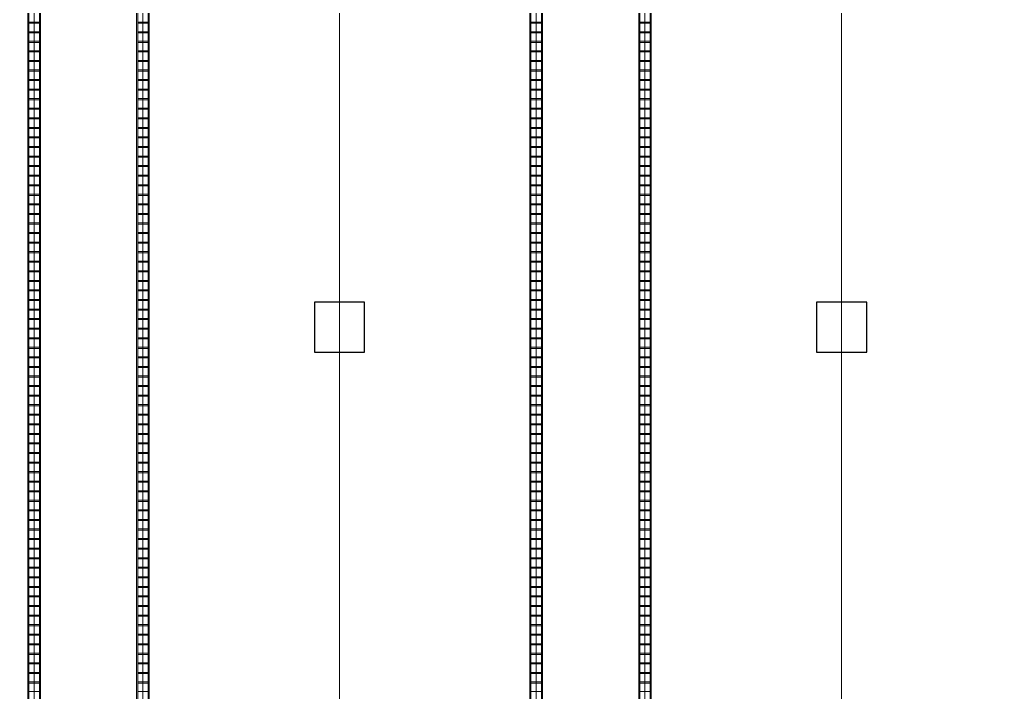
# Model space of a CAD drawing. Header units: millimetres. Extents: x 0 to 154200, y 0 to 64595.
# Drawn here: x 76360 to 100170, y 16077 to 32145 of the extents above; entities that cross this region are included whole.
import ezdxf

# ---------------------------------------------------------------- set-up
doc = ezdxf.new("R2010")
doc.units = ezdxf.units.MM
doc.layers.add('Column', color=1, linetype='Continuous')
doc.layers.add('E-CABL-TRAY', color=4, linetype='Continuous', lineweight=9)
doc.layers.add('Floor', color=7, linetype='Continuous', lineweight=9)

msp = doc.modelspace()

# ---------------------------------------------------------------- linework, layer by layer
at = {"layer": 'Column'}
for points in [[(83400, 24800), (83400, 24200), (84600, 24200), (84600, 25400), (83400, 25400), (83400, 24800)], [(95400, 24800), (95400, 24200), (96600, 24200), (96600, 25400), (95400, 25400), (95400, 24800)]]:
    msp.add_lwpolyline(points, dxfattribs=at)
at = {"layer": 'E-CABL-TRAY'}
for p, q in [((76550, 9218.7018), (76550, 55818.7018)), ((76575.4, 9218.7018), (76575.4, 55818.7018)), ((76700, 9218.7018), (76700, 55818.7018)), ((76824.6, 9218.7018), (76824.6, 55818.7018)), ((76850, 9218.7018), (76850, 55818.7018)), ((79150, 9218.7018), (79150, 55818.7018)), ((79175.4, 9218.7018), (79175.4, 55818.7018)), ((79300, 9218.7018), (79300, 55818.7018)), ((79424.6, 9218.7018), (79424.6, 55818.7018)), ((79450, 9218.7018), (79450, 55818.7018)), ((88550, 9218.7018), (88550, 55818.7018)), ((88575.4, 9218.7018), (88575.4, 55818.7018)), ((88700, 9218.7018), (88700, 55818.7018)), ((88824.6, 9218.7018), (88824.6, 55818.7018)), ((88850, 9218.7018), (88850, 55818.7018)), ((91150, 9218.7018), (91150, 55818.7018)), ((91175.4, 9218.7018), (91175.4, 55818.7018)), ((91300, 9218.7018), (91300, 55818.7018)), ((91424.6, 9218.7018), (91424.6, 55818.7018)), ((91450, 9218.7018), (91450, 55818.7018)), ((76824.6, 32091.4018), (76575.4, 32091.4018)), ((76824.6, 32066.0018), (76575.4, 32066.0018)), ((79424.6, 32091.4018), (79175.4, 32091.4018)), ((79424.6, 32066.0018), (79175.4, 32066.0018)), ((88824.6, 32091.4018), (88575.4, 32091.4018)), ((88824.6, 32066.0018), (88575.4, 32066.0018)), ((91424.6, 32091.4018), (91175.4, 32091.4018)), ((91424.6, 32066.0018), (91175.4, 32066.0018)), ((76824.6, 31862.8018), (76575.4, 31862.8018)), ((76824.6, 31837.4018), (76575.4, 31837.4018)), ((79424.6, 31862.8018), (79175.4, 31862.8018)), ((79424.6, 31837.4018), (79175.4, 31837.4018)), ((88824.6, 31862.8018), (88575.4, 31862.8018)), ((88824.6, 31837.4018), (88575.4, 31837.4018)), ((91424.6, 31862.8018), (91175.4, 31862.8018)), ((91424.6, 31837.4018), (91175.4, 31837.4018)), ((76824.6, 31634.2018), (76575.4, 31634.2018)), ((76824.6, 31608.8018), (76575.4, 31608.8018)), ((79424.6, 31634.2018), (79175.4, 31634.2018)), ((79424.6, 31608.8018), (79175.4, 31608.8018)), ((88824.6, 31634.2018), (88575.4, 31634.2018)), ((88824.6, 31608.8018), (88575.4, 31608.8018)), ((91424.6, 31634.2018), (91175.4, 31634.2018)), ((91424.6, 31608.8018), (91175.4, 31608.8018)), ((76824.6, 31405.6018), (76575.4, 31405.6018)), ((76824.6, 31380.2018), (76575.4, 31380.2018)), ((79424.6, 31405.6018), (79175.4, 31405.6018)), ((79424.6, 31380.2018), (79175.4, 31380.2018)), ((88824.6, 31405.6018), (88575.4, 31405.6018)), ((88824.6, 31380.2018), (88575.4, 31380.2018)), ((91424.6, 31405.6018), (91175.4, 31405.6018)), ((91424.6, 31380.2018), (91175.4, 31380.2018)), ((76824.6, 31177.0018), (76575.4, 31177.0018)), ((76824.6, 31151.6018), (76575.4, 31151.6018)), ((79424.6, 31177.0018), (79175.4, 31177.0018)), ((79424.6, 31151.6018), (79175.4, 31151.6018)), ((88824.6, 31177.0018), (88575.4, 31177.0018)), ((88824.6, 31151.6018), (88575.4, 31151.6018)), ((91424.6, 31177.0018), (91175.4, 31177.0018)), ((91424.6, 31151.6018), (91175.4, 31151.6018)), ((76824.6, 30948.4018), (76575.4, 30948.4018)), ((76824.6, 30923.0018), (76575.4, 30923.0018)), ((76824.6, 30719.8018), (76575.4, 30719.8018)), ((79424.6, 30948.4018), (79175.4, 30948.4018)), ((79424.6, 30923.0018), (79175.4, 30923.0018)), ((79424.6, 30719.8018), (79175.4, 30719.8018)), ((88824.6, 30948.4018), (88575.4, 30948.4018)), ((88824.6, 30923.0018), (88575.4, 30923.0018)), ((88824.6, 30719.8018), (88575.4, 30719.8018)), ((91424.6, 30948.4018), (91175.4, 30948.4018)), ((91424.6, 30923.0018), (91175.4, 30923.0018)), ((91424.6, 30719.8018), (91175.4, 30719.8018)), ((76824.6, 30694.4018), (76575.4, 30694.4018)), ((76824.6, 30491.2018), (76575.4, 30491.2018)), ((79424.6, 30694.4018), (79175.4, 30694.4018)), ((79424.6, 30491.2018), (79175.4, 30491.2018)), ((88824.6, 30694.4018), (88575.4, 30694.4018)), ((88824.6, 30491.2018), (88575.4, 30491.2018)), ((91424.6, 30694.4018), (91175.4, 30694.4018)), ((91424.6, 30491.2018), (91175.4, 30491.2018)), ((76824.6, 30465.8018), (76575.4, 30465.8018)), ((76824.6, 30262.6018), (76575.4, 30262.6018)), ((79424.6, 30465.8018), (79175.4, 30465.8018)), ((79424.6, 30262.6018), (79175.4, 30262.6018)), ((88824.6, 30465.8018), (88575.4, 30465.8018)), ((88824.6, 30262.6018), (88575.4, 30262.6018)), ((91424.6, 30465.8018), (91175.4, 30465.8018)), ((91424.6, 30262.6018), (91175.4, 30262.6018)), ((76824.6, 30237.2018), (76575.4, 30237.2018)), ((76824.6, 30034.0018), (76575.4, 30034.0018)), ((76824.6, 30008.6018), (76575.4, 30008.6018)), ((79424.6, 30237.2018), (79175.4, 30237.2018)), ((79424.6, 30034.0018), (79175.4, 30034.0018)), ((79424.6, 30008.6018), (79175.4, 30008.6018)), ((88824.6, 30237.2018), (88575.4, 30237.2018)), ((88824.6, 30034.0018), (88575.4, 30034.0018)), ((88824.6, 30008.6018), (88575.4, 30008.6018)), ((91424.6, 30237.2018), (91175.4, 30237.2018)), ((91424.6, 30034.0018), (91175.4, 30034.0018)), ((91424.6, 30008.6018), (91175.4, 30008.6018)), ((76824.6, 29805.4018), (76575.4, 29805.4018)), ((76824.6, 29780.0018), (76575.4, 29780.0018)), ((79424.6, 29805.4018), (79175.4, 29805.4018)), ((79424.6, 29780.0018), (79175.4, 29780.0018)), ((88824.6, 29805.4018), (88575.4, 29805.4018)), ((88824.6, 29780.0018), (88575.4, 29780.0018)), ((91424.6, 29805.4018), (91175.4, 29805.4018)), ((91424.6, 29780.0018), (91175.4, 29780.0018)), ((76824.6, 29576.8018), (76575.4, 29576.8018)), ((76824.6, 29551.4018), (76575.4, 29551.4018)), ((79424.6, 29576.8018), (79175.4, 29576.8018)), ((79424.6, 29551.4018), (79175.4, 29551.4018)), ((88824.6, 29576.8018), (88575.4, 29576.8018)), ((88824.6, 29551.4018), (88575.4, 29551.4018)), ((91424.6, 29576.8018), (91175.4, 29576.8018)), ((91424.6, 29551.4018), (91175.4, 29551.4018)), ((76824.6, 29348.2018), (76575.4, 29348.2018)), ((76824.6, 29322.8018), (76575.4, 29322.8018)), ((79424.6, 29348.2018), (79175.4, 29348.2018)), ((79424.6, 29322.8018), (79175.4, 29322.8018)), ((88824.6, 29348.2018), (88575.4, 29348.2018)), ((88824.6, 29322.8018), (88575.4, 29322.8018)), ((91424.6, 29348.2018), (91175.4, 29348.2018)), ((91424.6, 29322.8018), (91175.4, 29322.8018)), ((76824.6, 29119.6018), (76575.4, 29119.6018)), ((76824.6, 29094.2018), (76575.4, 29094.2018)), ((79424.6, 29119.6018), (79175.4, 29119.6018)), ((79424.6, 29094.2018), (79175.4, 29094.2018)), ((88824.6, 29119.6018), (88575.4, 29119.6018)), ((88824.6, 29094.2018), (88575.4, 29094.2018)), ((91424.6, 29119.6018), (91175.4, 29119.6018)), ((91424.6, 29094.2018), (91175.4, 29094.2018)), ((76824.6, 28891.0018), (76575.4, 28891.0018)), ((76824.6, 28865.6018), (76575.4, 28865.6018)), ((79424.6, 28891.0018), (79175.4, 28891.0018)), ((79424.6, 28865.6018), (79175.4, 28865.6018)), ((88824.6, 28891.0018), (88575.4, 28891.0018)), ((88824.6, 28865.6018), (88575.4, 28865.6018)), ((91424.6, 28891.0018), (91175.4, 28891.0018)), ((91424.6, 28865.6018), (91175.4, 28865.6018)), ((76824.6, 28662.4018), (76575.4, 28662.4018)), ((76824.6, 28637.0018), (76575.4, 28637.0018)), ((79424.6, 28662.4018), (79175.4, 28662.4018)), ((79424.6, 28637.0018), (79175.4, 28637.0018)), ((88824.6, 28662.4018), (88575.4, 28662.4018)), ((88824.6, 28637.0018), (88575.4, 28637.0018)), ((91424.6, 28662.4018), (91175.4, 28662.4018)), ((91424.6, 28637.0018), (91175.4, 28637.0018)), ((76824.6, 28433.8018), (76575.4, 28433.8018)), ((76824.6, 28408.4018), (76575.4, 28408.4018)), ((79424.6, 28433.8018), (79175.4, 28433.8018)), ((79424.6, 28408.4018), (79175.4, 28408.4018)), ((88824.6, 28433.8018), (88575.4, 28433.8018)), ((88824.6, 28408.4018), (88575.4, 28408.4018)), ((91424.6, 28433.8018), (91175.4, 28433.8018)), ((91424.6, 28408.4018), (91175.4, 28408.4018)), ((76824.6, 28205.2018), (76575.4, 28205.2018)), ((76824.6, 28179.8018), (76575.4, 28179.8018)), ((79424.6, 28205.2018), (79175.4, 28205.2018)), ((79424.6, 28179.8018), (79175.4, 28179.8018)), ((88824.6, 28205.2018), (88575.4, 28205.2018)), ((88824.6, 28179.8018), (88575.4, 28179.8018)), ((91424.6, 28205.2018), (91175.4, 28205.2018)), ((91424.6, 28179.8018), (91175.4, 28179.8018)), ((76824.6, 27976.6018), (76575.4, 27976.6018)), ((76824.6, 27951.2018), (76575.4, 27951.2018)), ((79424.6, 27976.6018), (79175.4, 27976.6018)), ((79424.6, 27951.2018), (79175.4, 27951.2018)), ((88824.6, 27976.6018), (88575.4, 27976.6018)), ((88824.6, 27951.2018), (88575.4, 27951.2018)), ((91424.6, 27976.6018), (91175.4, 27976.6018)), ((91424.6, 27951.2018), (91175.4, 27951.2018)), ((76824.6, 27748.0018), (76575.4, 27748.0018)), ((76824.6, 27722.6018), (76575.4, 27722.6018)), ((79424.6, 27748.0018), (79175.4, 27748.0018)), ((79424.6, 27722.6018), (79175.4, 27722.6018)), ((88824.6, 27748.0018), (88575.4, 27748.0018)), ((88824.6, 27722.6018), (88575.4, 27722.6018)), ((91424.6, 27748.0018), (91175.4, 27748.0018)), ((91424.6, 27722.6018), (91175.4, 27722.6018)), ((76824.6, 27519.4018), (76575.4, 27519.4018)), ((76824.6, 27494.0018), (76575.4, 27494.0018)), ((79424.6, 27519.4018), (79175.4, 27519.4018)), ((79424.6, 27494.0018), (79175.4, 27494.0018)), ((88824.6, 27519.4018), (88575.4, 27519.4018)), ((88824.6, 27494.0018), (88575.4, 27494.0018)), ((91424.6, 27519.4018), (91175.4, 27519.4018)), ((91424.6, 27494.0018), (91175.4, 27494.0018)), ((76824.6, 27290.8018), (76575.4, 27290.8018)), ((76824.6, 27265.4018), (76575.4, 27265.4018)), ((79424.6, 27290.8018), (79175.4, 27290.8018)), ((79424.6, 27265.4018), (79175.4, 27265.4018)), ((88824.6, 27290.8018), (88575.4, 27290.8018)), ((88824.6, 27265.4018), (88575.4, 27265.4018)), ((91424.6, 27290.8018), (91175.4, 27290.8018)), ((91424.6, 27265.4018), (91175.4, 27265.4018)), ((76824.6, 27062.2018), (76575.4, 27062.2018)), ((76824.6, 27036.8018), (76575.4, 27036.8018)), ((79424.6, 27062.2018), (79175.4, 27062.2018)), ((79424.6, 27036.8018), (79175.4, 27036.8018)), ((88824.6, 27062.2018), (88575.4, 27062.2018)), ((88824.6, 27036.8018), (88575.4, 27036.8018)), ((91424.6, 27062.2018), (91175.4, 27062.2018)), ((91424.6, 27036.8018), (91175.4, 27036.8018)), ((76824.6, 26833.6018), (76575.4, 26833.6018)), ((76824.6, 26808.2018), (76575.4, 26808.2018)), ((79424.6, 26833.6018), (79175.4, 26833.6018)), ((79424.6, 26808.2018), (79175.4, 26808.2018)), ((88824.6, 26833.6018), (88575.4, 26833.6018)), ((88824.6, 26808.2018), (88575.4, 26808.2018)), ((91424.6, 26833.6018), (91175.4, 26833.6018)), ((91424.6, 26808.2018), (91175.4, 26808.2018)), ((76824.6, 26605.0018), (76575.4, 26605.0018)), ((76824.6, 26579.6018), (76575.4, 26579.6018)), ((79424.6, 26605.0018), (79175.4, 26605.0018)), ((79424.6, 26579.6018), (79175.4, 26579.6018)), ((88824.6, 26605.0018), (88575.4, 26605.0018)), ((88824.6, 26579.6018), (88575.4, 26579.6018)), ((91424.6, 26605.0018), (91175.4, 26605.0018)), ((91424.6, 26579.6018), (91175.4, 26579.6018)), ((76824.6, 26376.4018), (76575.4, 26376.4018)), ((76824.6, 26351.0018), (76575.4, 26351.0018)), ((79424.6, 26376.4018), (79175.4, 26376.4018)), ((79424.6, 26351.0018), (79175.4, 26351.0018)), ((88824.6, 26376.4018), (88575.4, 26376.4018)), ((88824.6, 26351.0018), (88575.4, 26351.0018)), ((91424.6, 26376.4018), (91175.4, 26376.4018)), ((91424.6, 26351.0018), (91175.4, 26351.0018)), ((76824.6, 26147.8018), (76575.4, 26147.8018)), ((76824.6, 26122.4018), (76575.4, 26122.4018)), ((79424.6, 26147.8018), (79175.4, 26147.8018)), ((79424.6, 26122.4018), (79175.4, 26122.4018)), ((88824.6, 26147.8018), (88575.4, 26147.8018)), ((88824.6, 26122.4018), (88575.4, 26122.4018)), ((91424.6, 26147.8018), (91175.4, 26147.8018)), ((91424.6, 26122.4018), (91175.4, 26122.4018)), ((76824.6, 25919.2018), (76575.4, 25919.2018)), ((76824.6, 25893.8018), (76575.4, 25893.8018)), ((79424.6, 25919.2018), (79175.4, 25919.2018)), ((79424.6, 25893.8018), (79175.4, 25893.8018)), ((88824.6, 25919.2018), (88575.4, 25919.2018)), ((88824.6, 25893.8018), (88575.4, 25893.8018)), ((91424.6, 25919.2018), (91175.4, 25919.2018)), ((91424.6, 25893.8018), (91175.4, 25893.8018)), ((76824.6, 25690.6018), (76575.4, 25690.6018)), ((76824.6, 25665.2018), (76575.4, 25665.2018)), ((79424.6, 25690.6018), (79175.4, 25690.6018)), ((79424.6, 25665.2018), (79175.4, 25665.2018)), ((88824.6, 25690.6018), (88575.4, 25690.6018)), ((88824.6, 25665.2018), (88575.4, 25665.2018)), ((91424.6, 25690.6018), (91175.4, 25690.6018)), ((91424.6, 25665.2018), (91175.4, 25665.2018)), ((76824.6, 25462.0018), (76575.4, 25462.0018)), ((76824.6, 25436.6018), (76575.4, 25436.6018)), ((79424.6, 25462.0018), (79175.4, 25462.0018)), ((79424.6, 25436.6018), (79175.4, 25436.6018)), ((88824.6, 25462.0018), (88575.4, 25462.0018)), ((88824.6, 25436.6018), (88575.4, 25436.6018)), ((91424.6, 25462.0018), (91175.4, 25462.0018)), ((91424.6, 25436.6018), (91175.4, 25436.6018)), ((76824.6, 25233.4018), (76575.4, 25233.4018)), ((76824.6, 25208.0018), (76575.4, 25208.0018)), ((76824.6, 25004.8018), (76575.4, 25004.8018)), ((79424.6, 25233.4018), (79175.4, 25233.4018)), ((79424.6, 25208.0018), (79175.4, 25208.0018)), ((79424.6, 25004.8018), (79175.4, 25004.8018)), ((88824.6, 25233.4018), (88575.4, 25233.4018)), ((88824.6, 25208.0018), (88575.4, 25208.0018)), ((88824.6, 25004.8018), (88575.4, 25004.8018)), ((91424.6, 25233.4018), (91175.4, 25233.4018)), ((91424.6, 25208.0018), (91175.4, 25208.0018)), ((91424.6, 25004.8018), (91175.4, 25004.8018)), ((76824.6, 24979.4018), (76575.4, 24979.4018)), ((76824.6, 24776.2018), (76575.4, 24776.2018)), ((79424.6, 24979.4018), (79175.4, 24979.4018)), ((79424.6, 24776.2018), (79175.4, 24776.2018)), ((88824.6, 24979.4018), (88575.4, 24979.4018)), ((88824.6, 24776.2018), (88575.4, 24776.2018)), ((91424.6, 24979.4018), (91175.4, 24979.4018)), ((91424.6, 24776.2018), (91175.4, 24776.2018)), ((76824.6, 24750.8018), (76575.4, 24750.8018)), ((76824.6, 24547.6018), (76575.4, 24547.6018)), ((79424.6, 24750.8018), (79175.4, 24750.8018)), ((79424.6, 24547.6018), (79175.4, 24547.6018)), ((88824.6, 24750.8018), (88575.4, 24750.8018)), ((88824.6, 24547.6018), (88575.4, 24547.6018)), ((91424.6, 24750.8018), (91175.4, 24750.8018)), ((91424.6, 24547.6018), (91175.4, 24547.6018)), ((76824.6, 24522.2018), (76575.4, 24522.2018)), ((76824.6, 24319.0018), (76575.4, 24319.0018)), ((76824.6, 24293.6018), (76575.4, 24293.6018)), ((79424.6, 24522.2018), (79175.4, 24522.2018)), ((79424.6, 24319.0018), (79175.4, 24319.0018)), ((79424.6, 24293.6018), (79175.4, 24293.6018)), ((88824.6, 24522.2018), (88575.4, 24522.2018)), ((88824.6, 24319.0018), (88575.4, 24319.0018)), ((88824.6, 24293.6018), (88575.4, 24293.6018)), ((91424.6, 24522.2018), (91175.4, 24522.2018)), ((91424.6, 24319.0018), (91175.4, 24319.0018)), ((91424.6, 24293.6018), (91175.4, 24293.6018)), ((76824.6, 24090.4018), (76575.4, 24090.4018)), ((76824.6, 24065.0018), (76575.4, 24065.0018)), ((79424.6, 24090.4018), (79175.4, 24090.4018)), ((79424.6, 24065.0018), (79175.4, 24065.0018)), ((88824.6, 24090.4018), (88575.4, 24090.4018)), ((88824.6, 24065.0018), (88575.4, 24065.0018)), ((91424.6, 24090.4018), (91175.4, 24090.4018)), ((91424.6, 24065.0018), (91175.4, 24065.0018)), ((76824.6, 23861.8018), (76575.4, 23861.8018)), ((76824.6, 23836.4018), (76575.4, 23836.4018)), ((79424.6, 23861.8018), (79175.4, 23861.8018)), ((79424.6, 23836.4018), (79175.4, 23836.4018)), ((88824.6, 23861.8018), (88575.4, 23861.8018)), ((88824.6, 23836.4018), (88575.4, 23836.4018)), ((91424.6, 23861.8018), (91175.4, 23861.8018)), ((91424.6, 23836.4018), (91175.4, 23836.4018)), ((76824.6, 23633.2018), (76575.4, 23633.2018)), ((76824.6, 23607.8018), (76575.4, 23607.8018)), ((79424.6, 23633.2018), (79175.4, 23633.2018)), ((79424.6, 23607.8018), (79175.4, 23607.8018)), ((88824.6, 23633.2018), (88575.4, 23633.2018)), ((88824.6, 23607.8018), (88575.4, 23607.8018)), ((91424.6, 23633.2018), (91175.4, 23633.2018)), ((91424.6, 23607.8018), (91175.4, 23607.8018)), ((76824.6, 23404.6018), (76575.4, 23404.6018)), ((76824.6, 23379.2018), (76575.4, 23379.2018)), ((79424.6, 23404.6018), (79175.4, 23404.6018)), ((79424.6, 23379.2018), (79175.4, 23379.2018)), ((88824.6, 23404.6018), (88575.4, 23404.6018)), ((88824.6, 23379.2018), (88575.4, 23379.2018)), ((91424.6, 23404.6018), (91175.4, 23404.6018)), ((91424.6, 23379.2018), (91175.4, 23379.2018)), ((76824.6, 23176.0018), (76575.4, 23176.0018)), ((76824.6, 23150.6018), (76575.4, 23150.6018)), ((79424.6, 23176.0018), (79175.4, 23176.0018)), ((79424.6, 23150.6018), (79175.4, 23150.6018)), ((88824.6, 23176.0018), (88575.4, 23176.0018)), ((88824.6, 23150.6018), (88575.4, 23150.6018)), ((91424.6, 23176.0018), (91175.4, 23176.0018)), ((91424.6, 23150.6018), (91175.4, 23150.6018)), ((76824.6, 22947.4018), (76575.4, 22947.4018)), ((76824.6, 22922.0018), (76575.4, 22922.0018)), ((79424.6, 22947.4018), (79175.4, 22947.4018)), ((79424.6, 22922.0018), (79175.4, 22922.0018)), ((88824.6, 22947.4018), (88575.4, 22947.4018)), ((88824.6, 22922.0018), (88575.4, 22922.0018)), ((91424.6, 22947.4018), (91175.4, 22947.4018)), ((91424.6, 22922.0018), (91175.4, 22922.0018)), ((76824.6, 22718.8018), (76575.4, 22718.8018)), ((76824.6, 22693.4018), (76575.4, 22693.4018)), ((79424.6, 22718.8018), (79175.4, 22718.8018)), ((79424.6, 22693.4018), (79175.4, 22693.4018)), ((88824.6, 22718.8018), (88575.4, 22718.8018)), ((88824.6, 22693.4018), (88575.4, 22693.4018)), ((91424.6, 22718.8018), (91175.4, 22718.8018)), ((91424.6, 22693.4018), (91175.4, 22693.4018)), ((76824.6, 22490.2018), (76575.4, 22490.2018)), ((76824.6, 22464.8018), (76575.4, 22464.8018)), ((79424.6, 22490.2018), (79175.4, 22490.2018)), ((79424.6, 22464.8018), (79175.4, 22464.8018)), ((88824.6, 22490.2018), (88575.4, 22490.2018)), ((88824.6, 22464.8018), (88575.4, 22464.8018)), ((91424.6, 22490.2018), (91175.4, 22490.2018)), ((91424.6, 22464.8018), (91175.4, 22464.8018)), ((76824.6, 22261.6018), (76575.4, 22261.6018)), ((76824.6, 22236.2018), (76575.4, 22236.2018)), ((79424.6, 22261.6018), (79175.4, 22261.6018)), ((79424.6, 22236.2018), (79175.4, 22236.2018)), ((88824.6, 22261.6018), (88575.4, 22261.6018)), ((88824.6, 22236.2018), (88575.4, 22236.2018)), ((91424.6, 22261.6018), (91175.4, 22261.6018)), ((91424.6, 22236.2018), (91175.4, 22236.2018)), ((76824.6, 22033.0018), (76575.4, 22033.0018)), ((76824.6, 22007.6018), (76575.4, 22007.6018)), ((79424.6, 22033.0018), (79175.4, 22033.0018)), ((79424.6, 22007.6018), (79175.4, 22007.6018)), ((88824.6, 22033.0018), (88575.4, 22033.0018)), ((88824.6, 22007.6018), (88575.4, 22007.6018)), ((91424.6, 22033.0018), (91175.4, 22033.0018)), ((91424.6, 22007.6018), (91175.4, 22007.6018)), ((76824.6, 21804.4018), (76575.4, 21804.4018)), ((76824.6, 21779.0018), (76575.4, 21779.0018)), ((79424.6, 21804.4018), (79175.4, 21804.4018)), ((79424.6, 21779.0018), (79175.4, 21779.0018)), ((88824.6, 21804.4018), (88575.4, 21804.4018)), ((88824.6, 21779.0018), (88575.4, 21779.0018)), ((91424.6, 21804.4018), (91175.4, 21804.4018)), ((91424.6, 21779.0018), (91175.4, 21779.0018)), ((76824.6, 21575.8018), (76575.4, 21575.8018)), ((76824.6, 21550.4018), (76575.4, 21550.4018)), ((79424.6, 21575.8018), (79175.4, 21575.8018)), ((79424.6, 21550.4018), (79175.4, 21550.4018)), ((88824.6, 21575.8018), (88575.4, 21575.8018)), ((88824.6, 21550.4018), (88575.4, 21550.4018)), ((91424.6, 21575.8018), (91175.4, 21575.8018)), ((91424.6, 21550.4018), (91175.4, 21550.4018)), ((76824.6, 21347.2018), (76575.4, 21347.2018)), ((76824.6, 21321.8018), (76575.4, 21321.8018)), ((79424.6, 21347.2018), (79175.4, 21347.2018)), ((79424.6, 21321.8018), (79175.4, 21321.8018)), ((88824.6, 21347.2018), (88575.4, 21347.2018)), ((88824.6, 21321.8018), (88575.4, 21321.8018)), ((91424.6, 21347.2018), (91175.4, 21347.2018)), ((91424.6, 21321.8018), (91175.4, 21321.8018)), ((76824.6, 21118.6018), (76575.4, 21118.6018)), ((76824.6, 21093.2018), (76575.4, 21093.2018)), ((79424.6, 21118.6018), (79175.4, 21118.6018)), ((79424.6, 21093.2018), (79175.4, 21093.2018)), ((88824.6, 21118.6018), (88575.4, 21118.6018)), ((88824.6, 21093.2018), (88575.4, 21093.2018)), ((91424.6, 21118.6018), (91175.4, 21118.6018)), ((91424.6, 21093.2018), (91175.4, 21093.2018)), ((76824.6, 20890.0018), (76575.4, 20890.0018)), ((76824.6, 20864.6018), (76575.4, 20864.6018)), ((79424.6, 20890.0018), (79175.4, 20890.0018)), ((79424.6, 20864.6018), (79175.4, 20864.6018)), ((88824.6, 20890.0018), (88575.4, 20890.0018)), ((88824.6, 20864.6018), (88575.4, 20864.6018)), ((91424.6, 20890.0018), (91175.4, 20890.0018)), ((91424.6, 20864.6018), (91175.4, 20864.6018)), ((76824.6, 20661.4018), (76575.4, 20661.4018)), ((76824.6, 20636.0018), (76575.4, 20636.0018)), ((79424.6, 20661.4018), (79175.4, 20661.4018)), ((79424.6, 20636.0018), (79175.4, 20636.0018)), ((88824.6, 20661.4018), (88575.4, 20661.4018)), ((88824.6, 20636.0018), (88575.4, 20636.0018)), ((91424.6, 20661.4018), (91175.4, 20661.4018)), ((91424.6, 20636.0018), (91175.4, 20636.0018)), ((76824.6, 20432.8018), (76575.4, 20432.8018)), ((76824.6, 20407.4018), (76575.4, 20407.4018)), ((79424.6, 20432.8018), (79175.4, 20432.8018)), ((79424.6, 20407.4018), (79175.4, 20407.4018)), ((88824.6, 20432.8018), (88575.4, 20432.8018)), ((88824.6, 20407.4018), (88575.4, 20407.4018)), ((91424.6, 20432.8018), (91175.4, 20432.8018)), ((91424.6, 20407.4018), (91175.4, 20407.4018)), ((76824.6, 20204.2018), (76575.4, 20204.2018)), ((76824.6, 20178.8018), (76575.4, 20178.8018)), ((79424.6, 20204.2018), (79175.4, 20204.2018)), ((79424.6, 20178.8018), (79175.4, 20178.8018)), ((88824.6, 20204.2018), (88575.4, 20204.2018)), ((88824.6, 20178.8018), (88575.4, 20178.8018)), ((91424.6, 20204.2018), (91175.4, 20204.2018)), ((91424.6, 20178.8018), (91175.4, 20178.8018)), ((76824.6, 19975.6018), (76575.4, 19975.6018)), ((76824.6, 19950.2018), (76575.4, 19950.2018)), ((79424.6, 19975.6018), (79175.4, 19975.6018)), ((79424.6, 19950.2018), (79175.4, 19950.2018)), ((88824.6, 19975.6018), (88575.4, 19975.6018)), ((88824.6, 19950.2018), (88575.4, 19950.2018)), ((91424.6, 19975.6018), (91175.4, 19975.6018)), ((91424.6, 19950.2018), (91175.4, 19950.2018)), ((76824.6, 19747.0018), (76575.4, 19747.0018)), ((76824.6, 19721.6018), (76575.4, 19721.6018)), ((79424.6, 19747.0018), (79175.4, 19747.0018)), ((79424.6, 19721.6018), (79175.4, 19721.6018)), ((88824.6, 19747.0018), (88575.4, 19747.0018)), ((88824.6, 19721.6018), (88575.4, 19721.6018)), ((91424.6, 19747.0018), (91175.4, 19747.0018)), ((91424.6, 19721.6018), (91175.4, 19721.6018)), ((76824.6, 19518.4018), (76575.4, 19518.4018)), ((76824.6, 19493.0018), (76575.4, 19493.0018)), ((76824.6, 19289.8018), (76575.4, 19289.8018)), ((79424.6, 19518.4018), (79175.4, 19518.4018)), ((79424.6, 19493.0018), (79175.4, 19493.0018)), ((79424.6, 19289.8018), (79175.4, 19289.8018)), ((88824.6, 19518.4018), (88575.4, 19518.4018)), ((88824.6, 19493.0018), (88575.4, 19493.0018)), ((88824.6, 19289.8018), (88575.4, 19289.8018)), ((91424.6, 19518.4018), (91175.4, 19518.4018)), ((91424.6, 19493.0018), (91175.4, 19493.0018)), ((91424.6, 19289.8018), (91175.4, 19289.8018)), ((76824.6, 19264.4018), (76575.4, 19264.4018)), ((76824.6, 19061.2018), (76575.4, 19061.2018)), ((79424.6, 19264.4018), (79175.4, 19264.4018)), ((79424.6, 19061.2018), (79175.4, 19061.2018)), ((88824.6, 19264.4018), (88575.4, 19264.4018)), ((88824.6, 19061.2018), (88575.4, 19061.2018)), ((91424.6, 19264.4018), (91175.4, 19264.4018)), ((91424.6, 19061.2018), (91175.4, 19061.2018)), ((76824.6, 19035.8018), (76575.4, 19035.8018)), ((76824.6, 18832.6018), (76575.4, 18832.6018)), ((79424.6, 19035.8018), (79175.4, 19035.8018)), ((79424.6, 18832.6018), (79175.4, 18832.6018)), ((88824.6, 19035.8018), (88575.4, 19035.8018)), ((88824.6, 18832.6018), (88575.4, 18832.6018)), ((91424.6, 19035.8018), (91175.4, 19035.8018)), ((91424.6, 18832.6018), (91175.4, 18832.6018)), ((76824.6, 18807.2018), (76575.4, 18807.2018)), ((76824.6, 18604.0018), (76575.4, 18604.0018)), ((76824.6, 18578.6018), (76575.4, 18578.6018)), ((79424.6, 18807.2018), (79175.4, 18807.2018)), ((79424.6, 18604.0018), (79175.4, 18604.0018)), ((79424.6, 18578.6018), (79175.4, 18578.6018)), ((88824.6, 18807.2018), (88575.4, 18807.2018)), ((88824.6, 18604.0018), (88575.4, 18604.0018)), ((88824.6, 18578.6018), (88575.4, 18578.6018)), ((91424.6, 18807.2018), (91175.4, 18807.2018)), ((91424.6, 18604.0018), (91175.4, 18604.0018)), ((91424.6, 18578.6018), (91175.4, 18578.6018)), ((76824.6, 18375.4018), (76575.4, 18375.4018)), ((76824.6, 18350.0018), (76575.4, 18350.0018)), ((79424.6, 18375.4018), (79175.4, 18375.4018)), ((79424.6, 18350.0018), (79175.4, 18350.0018)), ((88824.6, 18375.4018), (88575.4, 18375.4018)), ((88824.6, 18350.0018), (88575.4, 18350.0018)), ((91424.6, 18375.4018), (91175.4, 18375.4018)), ((91424.6, 18350.0018), (91175.4, 18350.0018)), ((76824.6, 18146.8018), (76575.4, 18146.8018)), ((76824.6, 18121.4018), (76575.4, 18121.4018)), ((79424.6, 18146.8018), (79175.4, 18146.8018)), ((79424.6, 18121.4018), (79175.4, 18121.4018)), ((88824.6, 18146.8018), (88575.4, 18146.8018)), ((88824.6, 18121.4018), (88575.4, 18121.4018)), ((91424.6, 18146.8018), (91175.4, 18146.8018)), ((91424.6, 18121.4018), (91175.4, 18121.4018)), ((76824.6, 17918.2018), (76575.4, 17918.2018)), ((76824.6, 17892.8018), (76575.4, 17892.8018)), ((79424.6, 17918.2018), (79175.4, 17918.2018)), ((79424.6, 17892.8018), (79175.4, 17892.8018)), ((88824.6, 17918.2018), (88575.4, 17918.2018)), ((88824.6, 17892.8018), (88575.4, 17892.8018)), ((91424.6, 17918.2018), (91175.4, 17918.2018)), ((91424.6, 17892.8018), (91175.4, 17892.8018)), ((76824.6, 17689.6018), (76575.4, 17689.6018)), ((76824.6, 17664.2018), (76575.4, 17664.2018)), ((79424.6, 17689.6018), (79175.4, 17689.6018)), ((79424.6, 17664.2018), (79175.4, 17664.2018)), ((88824.6, 17689.6018), (88575.4, 17689.6018)), ((88824.6, 17664.2018), (88575.4, 17664.2018)), ((91424.6, 17689.6018), (91175.4, 17689.6018)), ((91424.6, 17664.2018), (91175.4, 17664.2018)), ((76824.6, 17461.0018), (76575.4, 17461.0018)), ((76824.6, 17435.6018), (76575.4, 17435.6018)), ((79424.6, 17461.0018), (79175.4, 17461.0018)), ((79424.6, 17435.6018), (79175.4, 17435.6018)), ((88824.6, 17461.0018), (88575.4, 17461.0018)), ((88824.6, 17435.6018), (88575.4, 17435.6018)), ((91424.6, 17461.0018), (91175.4, 17461.0018)), ((91424.6, 17435.6018), (91175.4, 17435.6018)), ((76824.6, 17232.4018), (76575.4, 17232.4018)), ((76824.6, 17207.0018), (76575.4, 17207.0018)), ((79424.6, 17232.4018), (79175.4, 17232.4018)), ((79424.6, 17207.0018), (79175.4, 17207.0018)), ((88824.6, 17232.4018), (88575.4, 17232.4018)), ((88824.6, 17207.0018), (88575.4, 17207.0018)), ((91424.6, 17232.4018), (91175.4, 17232.4018)), ((91424.6, 17207.0018), (91175.4, 17207.0018)), ((76824.6, 17003.8018), (76575.4, 17003.8018)), ((76824.6, 16978.4018), (76575.4, 16978.4018)), ((79424.6, 17003.8018), (79175.4, 17003.8018)), ((79424.6, 16978.4018), (79175.4, 16978.4018)), ((88824.6, 17003.8018), (88575.4, 17003.8018)), ((88824.6, 16978.4018), (88575.4, 16978.4018)), ((91424.6, 17003.8018), (91175.4, 17003.8018)), ((91424.6, 16978.4018), (91175.4, 16978.4018)), ((76824.6, 16775.2018), (76575.4, 16775.2018)), ((76824.6, 16749.8018), (76575.4, 16749.8018)), ((79424.6, 16775.2018), (79175.4, 16775.2018)), ((79424.6, 16749.8018), (79175.4, 16749.8018)), ((88824.6, 16775.2018), (88575.4, 16775.2018)), ((88824.6, 16749.8018), (88575.4, 16749.8018)), ((91424.6, 16775.2018), (91175.4, 16775.2018)), ((91424.6, 16749.8018), (91175.4, 16749.8018)), ((76824.6, 16546.6018), (76575.4, 16546.6018)), ((76824.6, 16521.2018), (76575.4, 16521.2018)), ((79424.6, 16546.6018), (79175.4, 16546.6018)), ((79424.6, 16521.2018), (79175.4, 16521.2018)), ((88824.6, 16546.6018), (88575.4, 16546.6018)), ((88824.6, 16521.2018), (88575.4, 16521.2018)), ((91424.6, 16546.6018), (91175.4, 16546.6018)), ((91424.6, 16521.2018), (91175.4, 16521.2018)), ((76824.6, 16318.0018), (76575.4, 16318.0018)), ((76824.6, 16292.6018), (76575.4, 16292.6018)), ((79424.6, 16318.0018), (79175.4, 16318.0018)), ((79424.6, 16292.6018), (79175.4, 16292.6018)), ((88824.6, 16318.0018), (88575.4, 16318.0018)), ((88824.6, 16292.6018), (88575.4, 16292.6018)), ((91424.6, 16318.0018), (91175.4, 16318.0018)), ((91424.6, 16292.6018), (91175.4, 16292.6018)), ((76824.6, 16089.4018), (76575.4, 16089.4018)), ((79424.6, 16089.4018), (79175.4, 16089.4018)), ((88824.6, 16089.4018), (88575.4, 16089.4018)), ((91424.6, 16089.4018), (91175.4, 16089.4018))]:
    msp.add_line(p, q, dxfattribs=at)
at = {"layer": 'Floor'}
for points in [[(72000, 9800), (72000, 54800), (84000, 54800), (84000, 9800), (72000, 9800)], [(84000, 9800), (84000, 54800), (96000, 54800), (96000, 9800), (84000, 9800)], [(96000, 9800), (96000, 54800), (108000, 54800), (108000, 9800), (96000, 9800)]]:
    msp.add_lwpolyline(points, dxfattribs=at)

doc.saveas('drawing.dxf')
